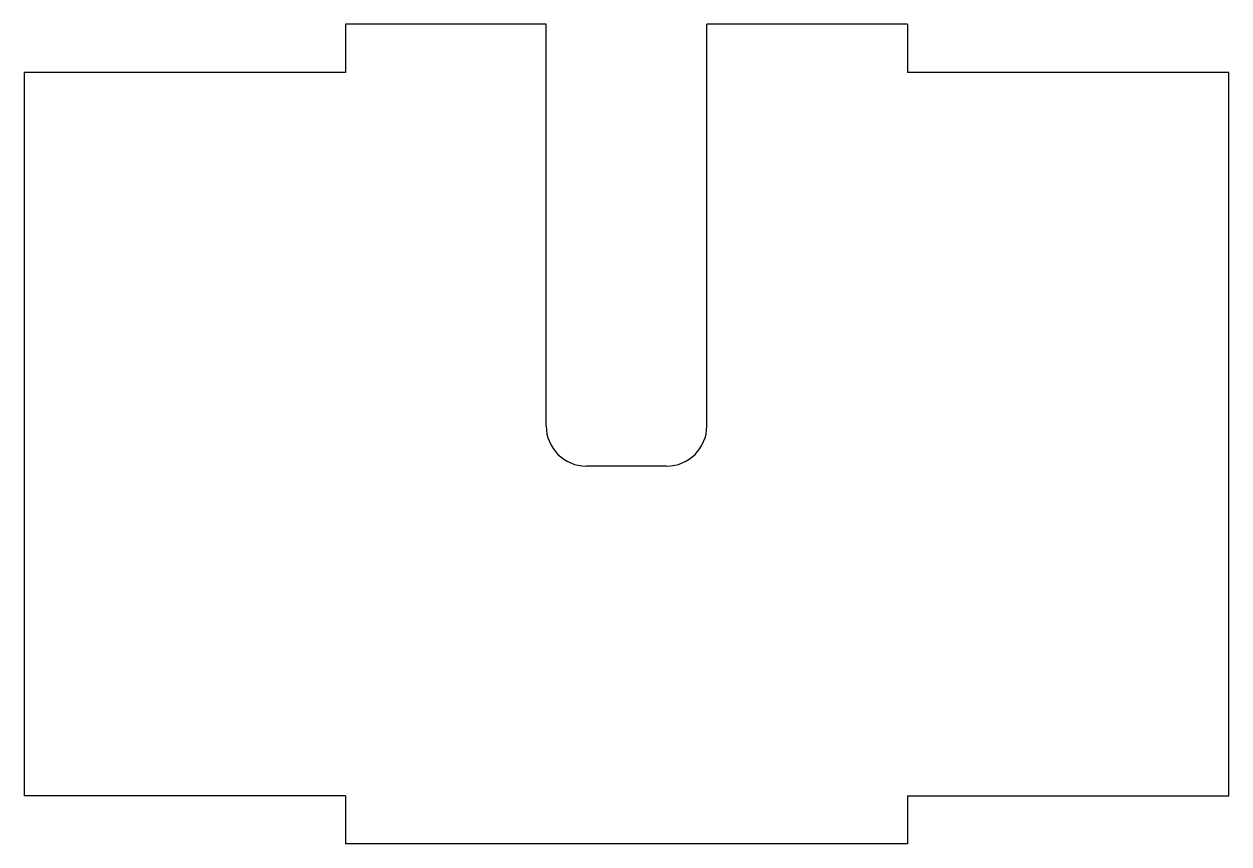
# Model space of a CAD drawing. Header units: millimetres. Extents: x -75 to 75, y -102 to 0.
import ezdxf

# ---------------------------------------------------------------- set-up
doc = ezdxf.new("R2010")
doc.units = ezdxf.units.MM
doc.layers.add('Binder002', color=7, linetype='CONTINUOUS')

msp = doc.modelspace()

# ---------------------------------------------------------------- linework, layer by layer
at = {"layer": 'Binder002'}
for p, q in [((-35, 0, 42.5), (-35, -6, 42.5)), ((-10, 0, 42.5), (-35, 0, 42.5)), ((-10, -50, 42.5), (-10, 0, 42.5)), ((10, -50, 42.5), (10, 0, 42.5)), ((35, 0, 42.5), (10, 0, 42.5)), ((35, 0, 42.5), (35, -6, 42.5)), ((-75, -6, 42.5), (-75, -96, 42.5)), ((-35, -6, 42.5), (-75, -6, 42.5)), ((75, -6, 42.5), (35, -6, 42.5)), ((75, -96, 42.5), (75, -6, 42.5)), ((5, -55, 42.5), (-5, -55, 42.5)), ((-35, -96, 42.5), (-75, -96, 42.5)), ((-35, -96, 42.5), (-35, -102, 42.5)), ((35, -96, 42.5), (75, -96, 42.5)), ((35, -96, 42.5), (35, -102, 42.5)), ((35, -102, 42.5), (-35, -102, 42.5))]:
    msp.add_line(p, q, dxfattribs=at)
for centre, start, end in [((-5, -50, 42.5), 180, -90), ((5, -50, 42.5), -90, 0)]:
    msp.add_arc(centre, 5, start, end, dxfattribs=at)

doc.saveas('drawing.dxf')
